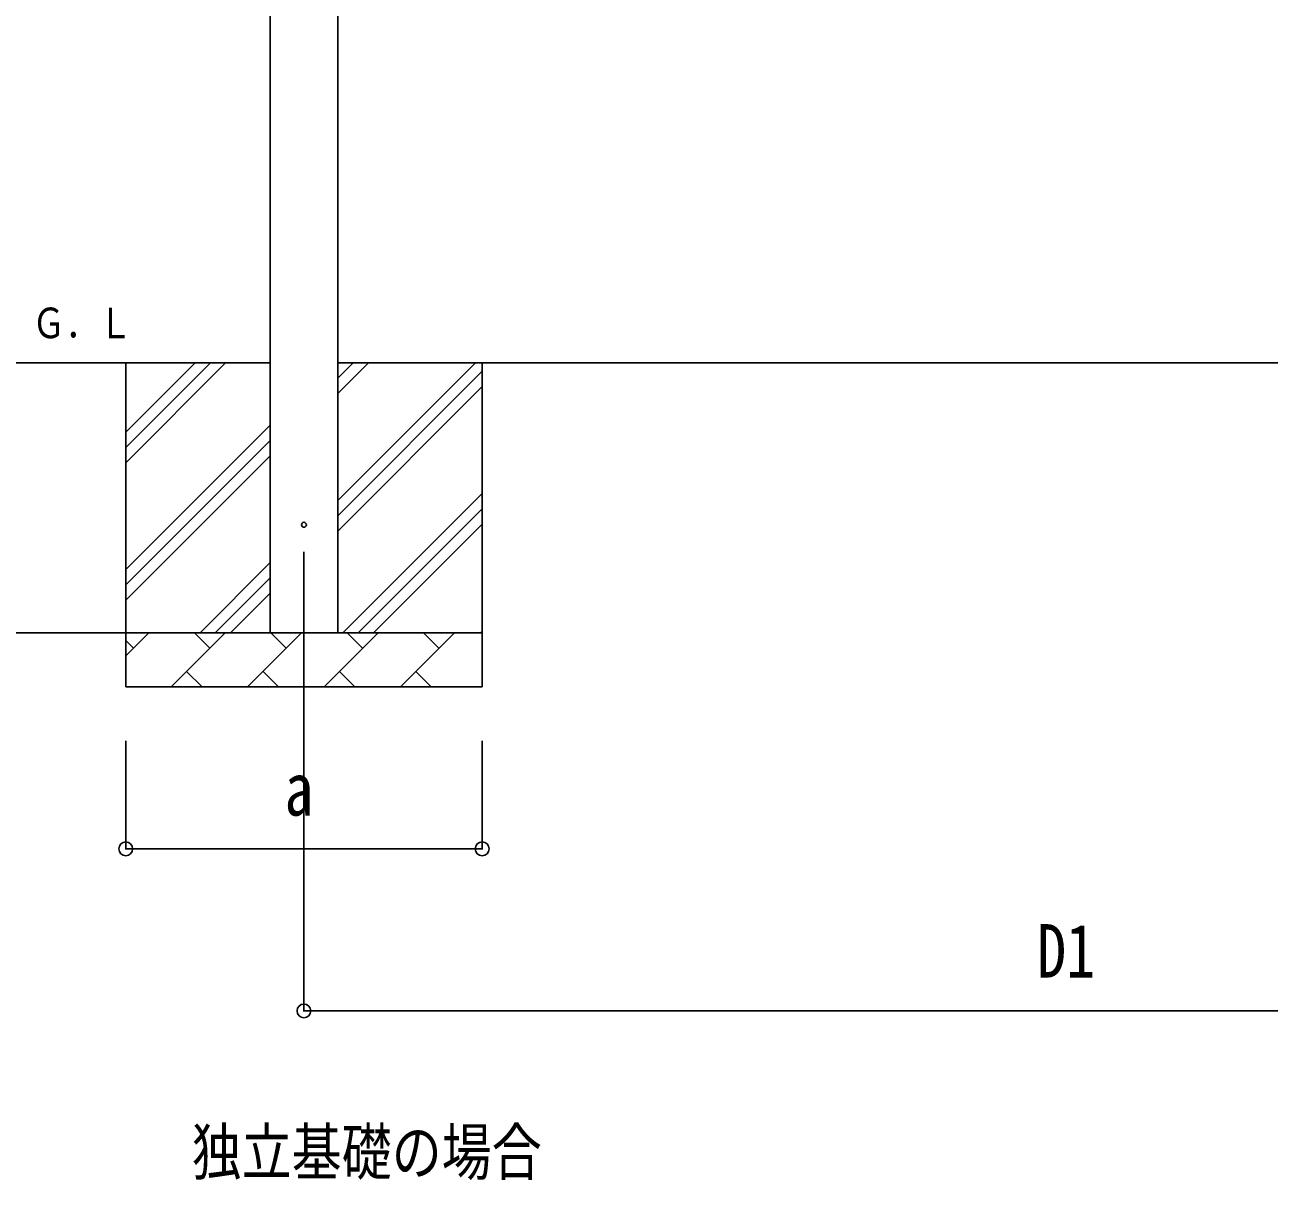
# Model space of a CAD drawing. Units: millimetres, scale not verified. Extents: x -12615 to 12615, y -8910 to 8910.
# Drawn here: x -10181 to -7877, y -4580 to -2441 of the extents above; entities that cross this region are included whole.
import ezdxf
from ezdxf.enums import TextEntityAlignment as Align

# ---------------------------------------------------------------- set-up
doc = ezdxf.new("R2010")
doc.units = ezdxf.units.MM
doc.header["$LTSCALE"] = 40
for name, color, linetype in [('0-2_USER1', 3, 'Continuous'), ('0-3_YKK_12', 2, 'Continuous'), ('0-4_YKK_13', 4, 'Continuous'), ('0-5_YKK_A1', 4, 'Continuous'), ('0-6_YKK_D', 6, 'Continuous')]:
    doc.layers.add(name, color=color, linetype=linetype)
doc.styles.add('ＭＳ ゴシック', font='')
doc.styles.get('ＭＳ ゴシック').set_extended_font_data('MS Gothic')

msp = doc.modelspace()

# ---------------------------------------------------------------- linework, layer by layer
at = {"layer": '0-3_YKK_12'}
msp.add_line((-9664.32, -3416.36), (-9664.32, -3916.36), dxfattribs=at)
at = {"layer": '0-4_YKK_13'}
msp.add_circle((-9664.32, -3366.36), 4.5, dxfattribs=at)
at = {"layer": '0-5_YKK_A1'}
for p, q in [((-9726.82, -3566.36), (-9726.82, -711.36)), ((-9601.82, -711.36), (-9601.82, -3566.36)), ((-9726.82, -3066.36), (-10496.82, -3066.36)), ((-9994.32, -3066.36), (-9994.32, -3666.36)), ((-9994.32, -3251.42), (-9809.27, -3066.36)), ((-9994.32, -3223.13), (-9837.55, -3066.36)), ((-9994.32, -3194.85), (-9865.84, -3066.36)), ((-6853.82, -3066.36), (-9601.82, -3066.36)), ((-9601.82, -3321.46), (-9346.72, -3066.36)), ((-9601.82, -3123.47), (-9544.71, -3066.36)), ((-9601.82, -3095.19), (-9572.99, -3066.36)), ((-9601.82, -3349.75), (-9334.32, -3082.25)), ((-9334.32, -3066.36), (-9334.32, -3666.36)), ((-9601.82, -3378.03), (-9334.32, -3110.53)), ((-9994.32, -3449.4), (-9726.82, -3181.9)), ((-9994.32, -3477.69), (-9726.82, -3210.19)), ((-9994.32, -3505.97), (-9726.82, -3238.47)), ((-9592.16, -3566.36), (-9334.32, -3308.52)), ((-9563.88, -3566.36), (-9334.32, -3336.81)), ((-9535.59, -3566.36), (-9334.32, -3365.09)), ((-9856.72, -3566.36), (-9726.82, -3436.46)), ((-9828.44, -3566.36), (-9726.82, -3464.75)), ((-9800.15, -3566.36), (-9726.82, -3493.03)), ((-9994.32, -3566.36), (-9334.32, -3566.36)), ((-9994.32, -3609.26), (-9951.43, -3566.36)), ((-9910, -3666.36), (-9810, -3566.36)), ((-9838.56, -3594.92), (-9867.11, -3566.36)), ((-9768.58, -3666.36), (-9668.58, -3566.36)), ((-9697.14, -3594.92), (-9725.69, -3566.36)), ((-9627.16, -3666.36), (-9527.16, -3566.36)), ((-9555.72, -3594.92), (-9584.27, -3566.36)), ((-9485.74, -3666.36), (-9385.74, -3566.36)), ((-9414.29, -3594.92), (-9442.85, -3566.36)), ((-9337.6, -3566.36), (-9334.32, -3563.08)), ((-9979.98, -3594.92), (-9994.32, -3580.58)), ((-9881.45, -3637.81), (-9852.9, -3666.36)), ((-9740.03, -3637.81), (-9711.48, -3666.36)), ((-9598.61, -3637.81), (-9570.06, -3666.36)), ((-9457.19, -3637.81), (-9428.63, -3666.36)), ((-9334.32, -3666.36), (-9994.32, -3666.36))]:
    msp.add_line(p, q, dxfattribs=at)
at = {"layer": '0-6_YKK_D'}
for p, q in [((-9995.32, -3566.36), (-10197.82, -3566.36)), ((-9994.32, -3766.36), (-9994.32, -3967.36)), ((-9664.32, -3766.36), (-9664.32, -4267.36)), ((-9334.32, -3766.36), (-9334.32, -3967.36)), ((-9334.32, -3966.36), (-9994.32, -3966.36)), ((-9664.32, -4266.36), (-6791.32, -4266.36))]:
    msp.add_line(p, q, dxfattribs=at)
for centre in [(-9994.32, -3966.36), (-9334.32, -3966.36), (-9664.32, -4266.36)]:
    msp.add_circle(centre, 12.75, dxfattribs=at)

# ---------------------------------------------------------------- texts
at = {"layer": '0-2_USER1', "style": 'ＭＳ ゴシック', "width": 0.8}
msp.add_text('独立基礎の場合', height=84.83, dxfattribs=at).set_placement((-9872.09, -4595.35), align=Align.BOTTOM_LEFT)
at = {"layer": '0-5_YKK_A1', "style": 'ＭＳ ゴシック', "width": 0.8}
msp.add_text('Ｇ．Ｌ', height=56.56, dxfattribs=at).set_placement((-10167.68, -3037.91), align=Align.BOTTOM_LEFT)
at = {"layer": '0-6_YKK_D', "style": 'ＭＳ ゴシック', "width": 0.8}
for s, p in [('a', (-9700.32, -3934.36)), ('D1', (-8307.02, -4234.36))]:
    msp.add_text(s, height=98.97, dxfattribs=at).set_placement(p, align=Align.BOTTOM_LEFT)

doc.saveas('drawing.dxf')
